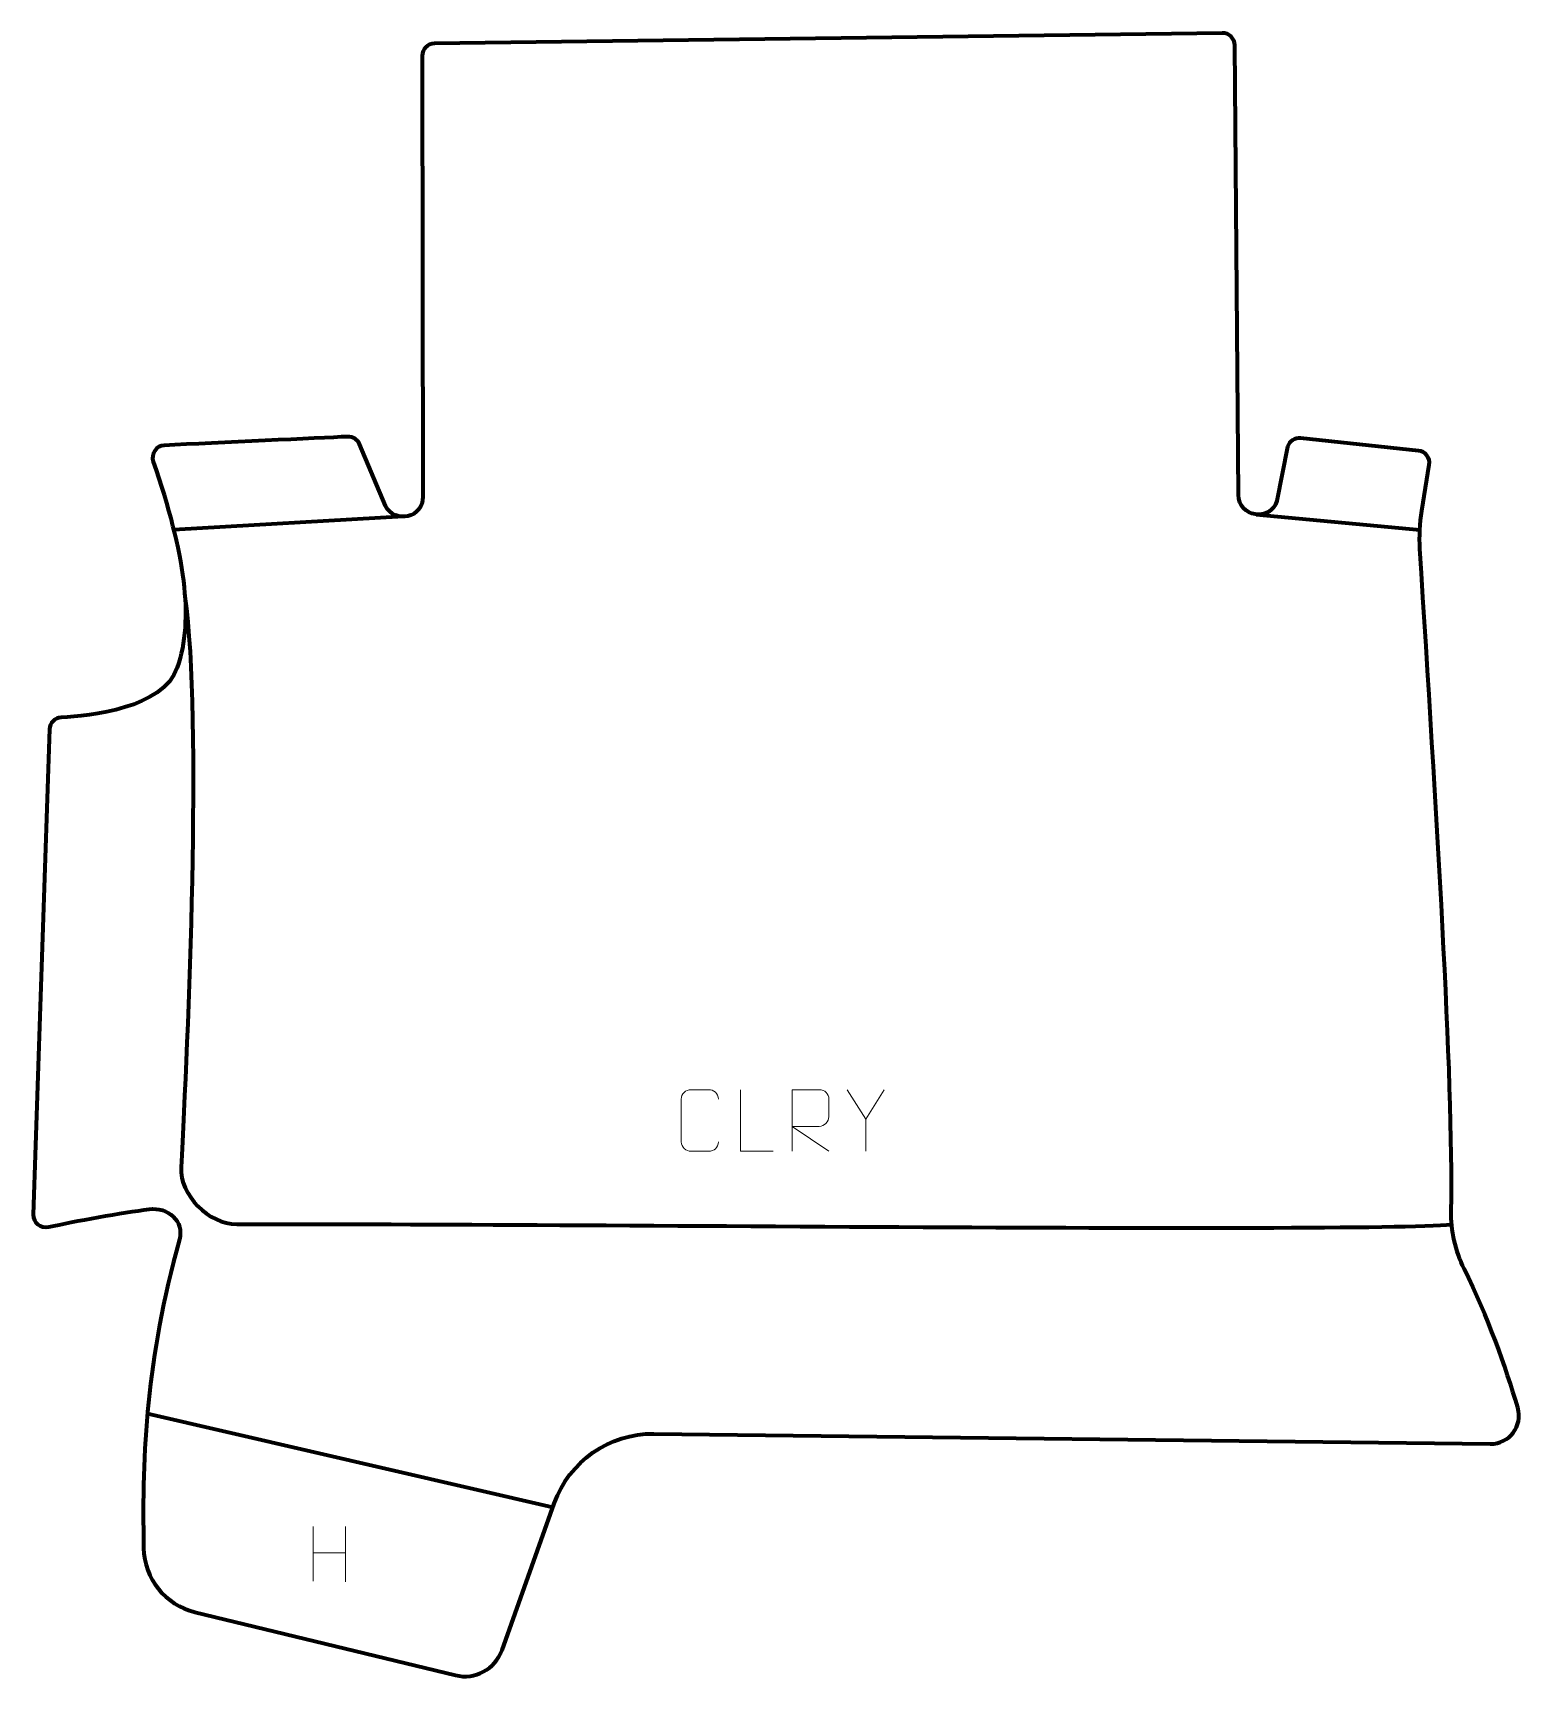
# Model space of a CAD drawing. Header units: millimetres. Extents: x -301 to 303, y -334 to 333.
import ezdxf

# ---------------------------------------------------------------- set-up
doc = ezdxf.new("R2010")
doc.units = ezdxf.units.MM
doc.header["$MEASUREMENT"] = 0
for name, color, linetype in [('layer 1', 7, 'Continuous'), ('layer 2', 7, 'Continuous'), ('layer 3', 7, 'Continuous')]:
    doc.layers.add(name, color=color, linetype=linetype)

msp = doc.modelspace()

# ---------------------------------------------------------------- linework, layer by layer
at = {"layer": 'layer 1', "color": 250, "lineweight": 9}
for points, knots in [([(-23.2991, -116.3658), (-23.4414, -118.6892), (-25.149, -120.1688), (-27.3358, -120.1796), (-27.3358, -120.1796), (-29.71, -120.1792), (-32.0842, -120.1792), (-34.458, -120.1796), (-34.458, -120.1796), (-36.418, -120.285), (-38.4259, -118.4005), (-38.4145, -116.3832), (-38.4145, -116.3832), (-38.4141, -110.6131), (-38.4141, -104.8434), (-38.4145, -99.0741), (-38.4145, -99.0741), (-38.4102, -96.936), (-36.6318, -95.2168), (-34.4403, -95.2303), (-34.4403, -95.2303), (-32.0724, -95.2303), (-29.7041, -95.2303), (-27.3358, -95.2303), (-27.3358, -95.2303), (-25.3538, -95.1948), (-23.3262, -96.6863), (-23.2991, -99.1239)], [0, 0, 0, 0, 0.125, 0.125, 0.125, 0.125, 0.25, 0.25, 0.25, 0.25, 0.375, 0.375, 0.375, 0.375, 0.5, 0.5, 0.5, 0.5, 0.625, 0.625, 0.625, 0.625, 0.75, 0.75, 0.75, 0.75, 1, 1, 1, 1]), ([(-1.2266, -120.1839), (-1.2266, -120.1839), (-14.4108, -120.1839), (-14.4108, -120.1839), (-14.4108, -120.1839), (-14.4108, -120.1839), (-14.4108, -95.2303), (-14.4108, -95.2303)], [0, 0, 0, 0, 0.33333333, 0.33333333, 0.33333333, 0.33333333, 1, 1, 1, 1]), ([(6.4624, -120.1801), (6.4624, -120.1801), (6.4624, -95.2266), (6.4624, -95.2266), (6.4624, -95.2266), (10.1224, -95.2266), (13.7832, -95.2266), (17.4437, -95.2266), (17.4437, -95.2266), (19.8112, -95.2643), (21.3967, -96.7543), (21.3926, -99.1207), (21.3926, -99.1207), (21.3922, -101.1562), (21.3922, -104.2156), (21.3926, -106.2516), (21.3926, -106.2516), (21.386, -108.1271), (19.5407, -110.0689), (17.4948, -110.088), (17.4948, -110.088), (17.4948, -110.088), (6.4624, -110.088), (6.4624, -110.088), (6.4624, -110.088), (6.4624, -110.088), (21.3831, -120.1801), (21.3831, -120.1801)], [0, 0, 0, 0, 0.125, 0.125, 0.125, 0.125, 0.25, 0.25, 0.25, 0.25, 0.375, 0.375, 0.375, 0.375, 0.5, 0.5, 0.5, 0.5, 0.625, 0.625, 0.625, 0.625, 0.75, 0.75, 0.75, 0.75, 1, 1, 1, 1]), ([(43.7751, -95.2302), (43.7751, -95.2302), (36.3197, -107.1289), (36.3197, -107.1289), (36.3197, -107.1289), (36.3197, -107.1289), (36.3205, -120.1838), (36.3205, -120.1838)], [0, 0, 0, 0, 0.33333333, 0.33333333, 0.33333333, 0.33333333, 1, 1, 1, 1])]:
    msp.add_open_spline(points, degree=3, knots=knots, dxfattribs=at)
for points in [[(36.3197, -107.1289), (36.3197, -107.1289), (28.866, -95.2302), (28.866, -95.2302)], [(-187.4889, -272.266), (-187.4889, -272.266), (-187.4889, -294.4587), (-187.4889, -294.4587)], [(-174.3732, -272.266), (-174.3732, -272.266), (-174.3732, -294.6163), (-174.3732, -294.6163)], [(-187.4714, -282.9084), (-187.4714, -282.9084), (-174.3732, -282.9084), (-174.3732, -282.9084)]]:
    msp.add_open_spline(points, degree=3, dxfattribs=at)
at = {"layer": 'layer 2', "color": 12, "lineweight": 200}
msp.add_open_spline([(-300.8988, -145.8369), (-300.8988, -145.8369), (-294.3166, 50.8211), (-294.3166, 50.8211), (-294.3166, 50.8211), (-294.2292, 53.429), (-292.156, 55.5276), (-289.5514, 55.6522), (-289.5514, 55.6522), (-277.9979, 56.2046), (-248.3057, 59.2456), (-242.5568, 75.8678), (-242.5568, 75.8678), (-235.7634, 95.5094), (-239.5176, 122.1279), (-252.2931, 159.2821), (-252.2931, 159.2821), (-253.3772, 162.4352), (-251.1346, 165.7485), (-247.8061, 165.9058), (-247.8061, 165.9058), (-225.8464, 166.9451), (-185.5617, 168.8445), (-173.5263, 169.4117), (-173.5263, 169.4117), (-171.4329, 169.5102), (-169.5008, 168.2917), (-168.6855, 166.3595), (-168.6855, 166.3595), (-168.6855, 166.3595), (-158.142, 141.367), (-158.142, 141.367), (-158.142, 141.367), (-154.3049, 133.8842), (-143.0096, 136.6267), (-143.0248, 145.0373), (-143.0248, 145.0373), (-143.0248, 145.0373), (-143.3388, 323.7337), (-143.3388, 323.7337), (-143.3388, 323.7337), (-143.3437, 326.4747), (-141.1441, 328.7096), (-138.4055, 328.7463), (-138.4055, 328.7463), (-138.4055, 328.7463), (180.7316, 332.9997), (180.7316, 332.9997), (180.7316, 332.9997), (183.5023, 333.0368), (185.7749, 330.8111), (185.7982, 328.0379), (185.7982, 328.0379), (185.7982, 328.0379), (187.3236, 145.8045), (187.3236, 145.8045), (187.3236, 145.8045), (187.403, 136.7536), (200.0741, 134.7654), (202.9175, 143.3577), (202.9175, 143.3577), (202.9175, 143.3577), (207.2012, 165.3534), (207.2012, 165.3534), (207.2012, 165.3534), (207.94, 167.5857), (210.1325, 169.0025), (212.4693, 168.757), (212.4693, 168.757), (212.4693, 168.757), (260.1856, 163.7475), (260.1856, 163.7475), (260.1856, 163.7475), (263.04, 163.4479), (265.0571, 160.8096), (264.5999, 157.9736), (264.5999, 157.9736), (264.5999, 157.9736), (261.6035, 139.3921), (261.6035, 139.3921), (261.6035, 139.3921), (260.7776, 134.2719), (260.5232, 129.0758), (260.8432, 123.8992), (260.8432, 123.8992), (267.3135, 19.2406), (274.4925, -90.2236), (273.5041, -144.3514), (273.5041, -144.3514), (273.3552, -152.4875), (275.1395, -160.5414), (278.7326, -167.8408), (278.7326, -167.8408), (288.4146, -187.5123), (295.5735, -207.36), (300.4358, -224.0784), (300.4358, -224.0784), (302.5892, -231.4821), (297.0005, -238.8658), (289.2962, -238.7719), (289.2962, -238.7719), (289.2962, -238.7719), (-49.4724, -234.6469), (-49.4724, -234.6469), (-49.4724, -234.6469), (-67.5628, -234.479), (-83.7708, -245.8077), (-89.8418, -262.8638), (-89.8418, -262.8638), (-89.8418, -262.8638), (-111.0067, -322.328), (-111.0067, -322.328), (-111.0067, -322.328), (-113.7629, -330.0715), (-121.917, -334.4816), (-129.8997, -332.5455), (-129.8997, -332.5455), (-129.8997, -332.5455), (-235.3746, -306.9649), (-235.3746, -306.9649), (-235.3746, -306.9649), (-247.3888, -304.051), (-255.9599, -293.4038), (-256.1871, -281.0333), (-256.1871, -281.0333), (-256.9138, -241.4495), (-255.091, -204.9907), (-241.6996, -155.9578), (-241.6996, -155.9578), (-239.657, -148.4782), (-246.2987, -142.6768), (-253.9843, -143.6592), (-253.9843, -143.6592), (-264.4703, -144.9995), (-284.5254, -148.5692), (-294.5806, -150.8309), (-294.5806, -150.8309), (-297.8678, -151.5702), (-301.0117, -149.207), (-300.8988, -145.8369)], degree=3, knots=[0, 0, 0, 0, 0.02777778, 0.02777778, 0.02777778, 0.02777778, 0.05555556, 0.05555556, 0.05555556, 0.05555556, 0.08333333, 0.08333333, 0.08333333, 0.08333333, 0.11111111, 0.11111111, 0.11111111, 0.11111111, 0.13888889, 0.13888889, 0.13888889, 0.13888889, 0.16666667, 0.16666667, 0.16666667, 0.16666667, 0.19444444, 0.19444444, 0.19444444, 0.19444444, 0.22222222, 0.22222222, 0.22222222, 0.22222222, 0.25, 0.25, 0.25, 0.25, 0.27777778, 0.27777778, 0.27777778, 0.27777778, 0.30555556, 0.30555556, 0.30555556, 0.30555556, 0.33333333, 0.33333333, 0.33333333, 0.33333333, 0.36111111, 0.36111111, 0.36111111, 0.36111111, 0.38888889, 0.38888889, 0.38888889, 0.38888889, 0.41666667, 0.41666667, 0.41666667, 0.41666667, 0.44444444, 0.44444444, 0.44444444, 0.44444444, 0.47222222, 0.47222222, 0.47222222, 0.47222222, 0.5, 0.5, 0.5, 0.5, 0.52777778, 0.52777778, 0.52777778, 0.52777778, 0.55555556, 0.55555556, 0.55555556, 0.55555556, 0.58333333, 0.58333333, 0.58333333, 0.58333333, 0.61111111, 0.61111111, 0.61111111, 0.61111111, 0.63888889, 0.63888889, 0.63888889, 0.63888889, 0.66666667, 0.66666667, 0.66666667, 0.66666667, 0.69444444, 0.69444444, 0.69444444, 0.69444444, 0.72222222, 0.72222222, 0.72222222, 0.72222222, 0.75, 0.75, 0.75, 0.75, 0.77777778, 0.77777778, 0.77777778, 0.77777778, 0.80555556, 0.80555556, 0.80555556, 0.80555556, 0.83333333, 0.83333333, 0.83333333, 0.83333333, 0.86111111, 0.86111111, 0.86111111, 0.86111111, 0.88888889, 0.88888889, 0.88888889, 0.88888889, 0.91666667, 0.91666667, 0.91666667, 0.91666667, 0.94444444, 0.94444444, 0.94444444, 0.94444444, 1, 1, 1, 1], dxfattribs=at)
at = {"layer": 'layer 3', "color": 142, "lineweight": 200}
for points in [[(-150.9213, 137.0076), (-150.9213, 137.0076), (-244.0045, 131.6492), (-244.0045, 131.6492)], [(194.5044, 137.9109), (194.5044, 137.9109), (260.7945, 131.6807), (260.7945, 131.6807)], [(-254.6574, -226.4655), (-254.6574, -226.4655), (-90.4044, -264.4449), (-90.4044, -264.4449)]]:
    msp.add_open_spline(points, degree=3, dxfattribs=at)
msp.add_open_spline([(-239.4673, 104.5854), (-232.3899, 54.9789), (-238.331, -75.9406), (-241.0125, -126.682), (-241.0125, -126.682), (-241.6094, -137.9695), (-229.7451, -149.7953), (-218.4416, -149.7318), (-218.4416, -149.7318), (-120.6369, -149.1829), (234.8116, -153.1933), (273.7015, -149.8782)], degree=3, knots=[0, 0, 0, 0, 0.25, 0.25, 0.25, 0.25, 0.5, 0.5, 0.5, 0.5, 1, 1, 1, 1], dxfattribs=at)

doc.saveas('drawing.dxf')
